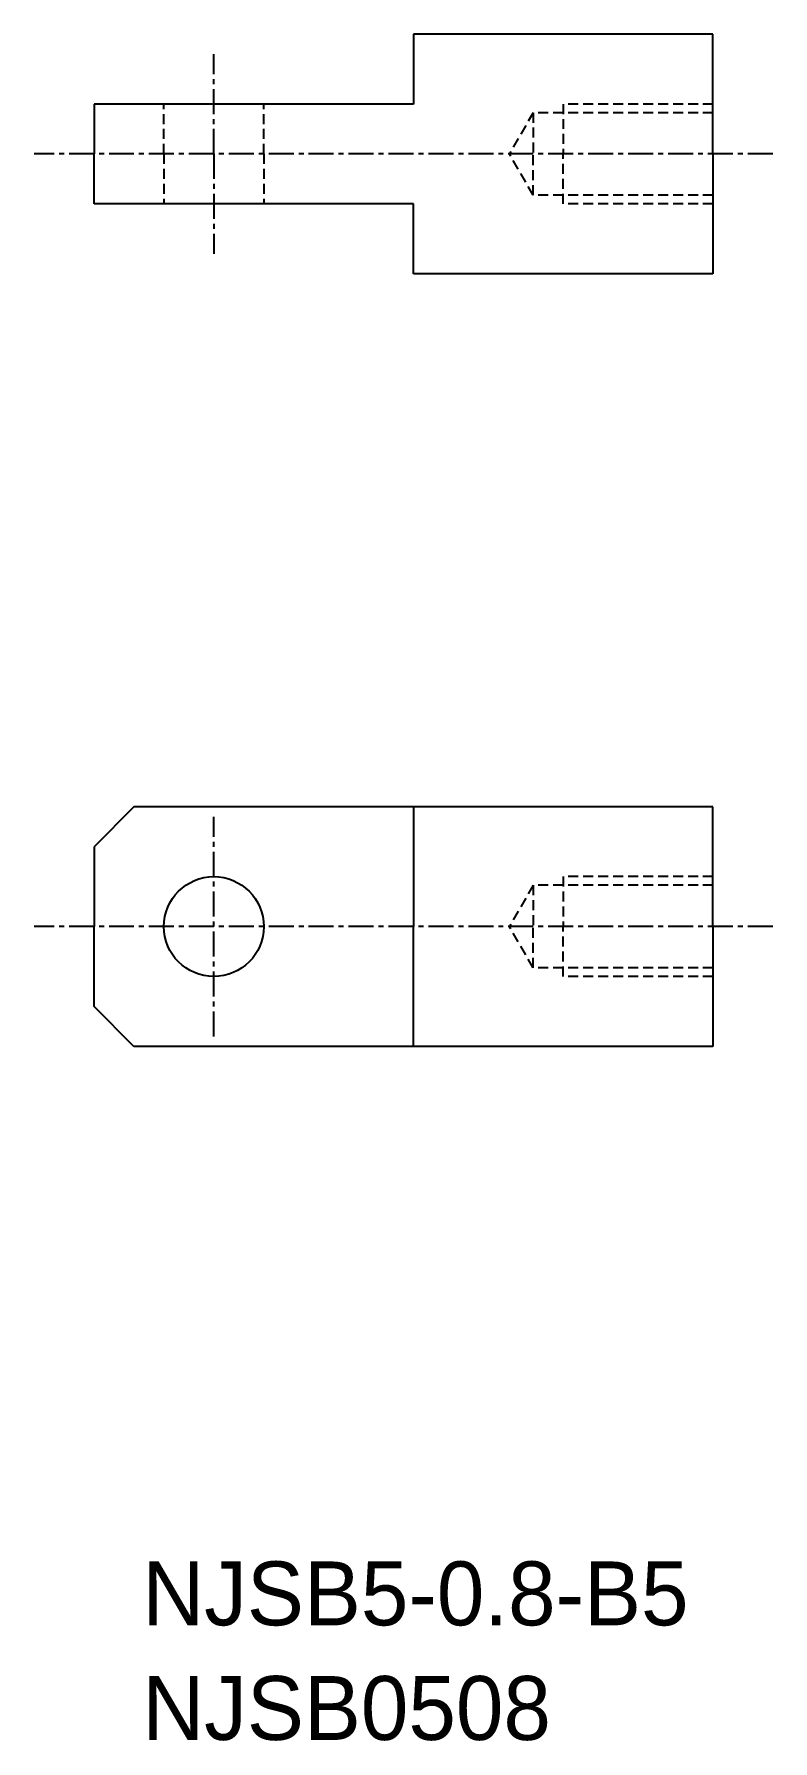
# Model space of a CAD drawing. Extents: x 81.7 to 118.7, y 220.6 to 306.
import ezdxf

# ---------------------------------------------------------------- set-up
doc = ezdxf.new("R2010")
doc.units = 0
doc.linetypes.add('CENTER', pattern=[2, 1.25, -0.25, 0.25, -0.25])
doc.linetypes.add('DASHED', pattern=[0.75, 0.5, -0.25])
doc.layers.get('0').update_dxf_attribs({"linetype": 'CONTINUOUS'})
doc.layers.add('CENTER', color=1, linetype='CENTER')

msp = doc.modelspace()

# ---------------------------------------------------------------- linework, layer by layer
at = {"color": 7, "linetype": 'CONTINUOUS'}
for p, q in [((115.726, 306.024), (100.726, 306.024)), ((100.726, 306.024), (100.726, 302.524)), ((115.726, 300.024), (115.726, 306.024)), ((100.726, 302.524), (84.726, 302.524)), ((84.726, 302.524), (84.726, 300.024)), ((100.726, 297.524), (84.726, 297.524)), ((100.726, 294.024), (100.726, 297.524)), ((115.726, 294.024), (100.726, 294.024)), ((86.726, 267.336), (84.726, 265.336)), ((115.726, 267.336), (86.726, 267.336)), ((100.726, 267.336), (100.726, 261.336)), ((115.726, 261.336), (115.726, 267.336)), ((84.726, 265.336), (84.726, 261.336)), ((84.726, 257.336), (84.726, 261.336)), ((100.726, 255.336), (100.726, 261.336)), ((86.726, 255.336), (84.726, 257.336)), ((115.726, 255.336), (86.726, 255.336))]:
    msp.add_line(p, q, dxfattribs=at)
at = {"color": 3, "linetype": 'DASHED'}
for p, q in [((88.226, 300.024), (88.226, 302.524)), ((93.226, 300.024), (93.226, 302.524)), ((106.726, 302.091), (105.532, 300.024)), ((115.726, 302.091), (106.726, 302.091)), ((106.726, 302.091), (106.726, 300.024)), ((115.726, 302.524), (108.226, 302.524)), ((108.226, 302.524), (108.226, 300.024)), ((88.226, 300.024), (88.226, 297.524)), ((93.226, 300.024), (93.226, 297.524)), ((106.726, 297.957), (105.532, 300.024)), ((106.726, 297.957), (106.726, 300.024)), ((108.226, 297.524), (108.226, 300.024)), ((115.726, 297.957), (106.726, 297.957)), ((115.726, 297.524), (108.226, 297.524)), ((106.726, 263.403), (105.532, 261.336)), ((115.726, 263.403), (106.726, 263.403)), ((106.726, 263.403), (106.726, 261.336)), ((115.726, 263.836), (108.226, 263.836)), ((108.226, 263.836), (108.226, 261.336)), ((106.726, 259.269), (105.532, 261.336)), ((106.726, 259.269), (106.726, 261.336)), ((108.226, 258.836), (108.226, 261.336)), ((115.726, 259.269), (106.726, 259.269)), ((115.726, 258.836), (108.226, 258.836))]:
    msp.add_line(p, q, dxfattribs=at)
for p, q in [((84.726, 297.524), (84.726, 300.024)), ((115.726, 300.024), (115.726, 294.024)), ((115.726, 261.336), (115.726, 255.336))]:
    msp.add_line(p, q)
at = {"color": 7, "linetype": 'CONTINUOUS'}
msp.add_circle((90.726, 261.336), 2.5, dxfattribs=at)
at = {"layer": 'CENTER', "color": 1, "linetype": 'CENTER'}
for p, q in [((90.726, 300.024), (90.726, 305.024)), ((118.726, 300.024), (81.726, 300.024)), ((90.726, 300.024), (90.726, 295.024)), ((90.726, 255.836), (90.726, 266.836)), ((118.726, 261.336), (81.726, 261.336))]:
    msp.add_line(p, q, dxfattribs=at)

# ---------------------------------------------------------------- texts
at = {"color": 7, "linetype": 'CONTINUOUS'}
for s, p in [('NJSB5-0.8-B5', (87.152, 226.346)), ('NJSB0508', (87.152, 220.607))]:
    msp.add_text(s, height=3.2, dxfattribs=at).set_placement(p)

doc.saveas('drawing.dxf')
